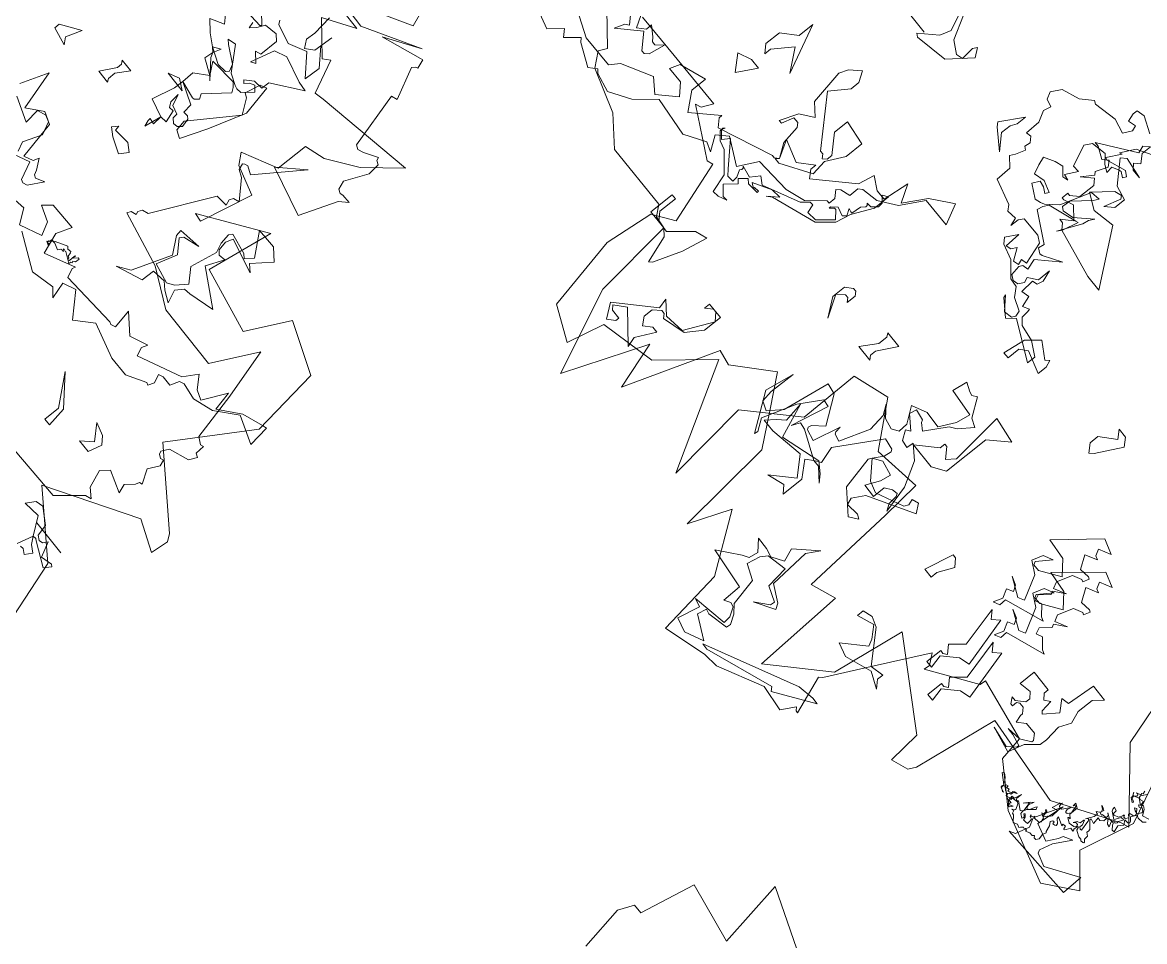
# Model space of a CAD drawing. Header units: metres. Extents: x -71 to 881, y -503 to 661.
# Drawn here: x 293.48 to 299.98, y -303.72 to -298.39 of the extents above; entities that cross this region are included whole.
import ezdxf

# ---------------------------------------------------------------- set-up
doc = ezdxf.new("R2010")
doc.units = ezdxf.units.M
doc.layers.add('ARBRE', color=100, linetype='Continuous', lineweight=13, true_color=0x00ff3f)

# ---------------------------------------------------------------- blocks, each defined once
blk = doc.blocks.new('WMF2', base_point=(0, 0.01))
at = {"color": 251, "lineweight": 0, "true_color": 0x636466}
for points in [[(212.07, -61.12), (204.08, -54.99), (204.77, -53.52), (202.84, -51.25), (195.1, -48.95), (190.12, -45.33), (178.29, -45.44), (176.89, -43.78), (174.7, -43.59), (173.01, -29.2), (166.39, -14.78), (160.89, -29.58), (158.19, -21.39), (152.68, -38.14), (149.95, -37.75), (143.85, -43.43), (139.57, -38.33), (135.29, -33.25), (133.39, -15.7), (130.63, -23.1), (123.64, -13.73), (121.99, -1.9), (114.39, -4.34), (111.72, -4.67), (103.98, -8.76), (99.27, -8.35), (97.95, -10.89), (97.46, -10.41), (97.02, -10.37), (99.54, -16.88), (99.06, -17.38), (95.41, -24.9), (90.83, -34.32), (89.42, -32.65), (89.51, -31.56), (81.64, -37.29), (81.55, -38.39), (70.38, -36.78), (69.61, -32.48), (62.22, -27.79), (49.27, -24.43), (44.16, -28.75), (49.49, -33.04), (47.38, -42.86), (52.22, -53.02)], [(8.81, -80.93), (12.69, -92.64), (23.58, -100.08), (8.83, -109.56), (3.27, -107.44), (3.01, -110.61), (3.9, -111.79), (16.57, -120.44), (8.22, -134.47), (9.81, -146.85), (18.98, -150.2), (22.71, -142.59), (34.39, -144.58), (32.65, -156.43), (43.16, -148.65), (41.63, -148.52), (39.67, -158.01), (44.92, -159.4), (46.44, -161.06), (40.43, -164.26), (40.42, -170.12), (36.91, -171.27), (31.95, -175.08), (27.13, -180.99), (44.83, -177.37), (46.41, -176.96), (49.12, -182.48), (50.2, -181.46), (55.69, -185.68), (50.55, -189.17), (54.41, -189.22)], [(100.3, -13.3), (97.37, -13.9), (96.16, -13.9), (102.61, -9.16), (103.21, -9.75), (114.9, -5.14), (116, -5.14), (100.3, -13.3), (100.3, -13.3)], [(122.03, -4.59), (121.2, -8.62), (122.72, -8.94), (116.58, -10.22), (116.74, -11.56), (117.68, -13), (118.53, -13.17), (119.53, -12.5), (119.62, -15.95), (127.05, -16.59), (123.52, -19.64), (122.5, -20.31), (122.25, -21.93), (124.05, -23.52), (121.84, -23.52), (120.32, -23.2), (118.31, -24.55), (119.17, -26.74), (115.88, -30.39), (117.14, -28.09), (116.53, -20.76), (113.49, -19.25), (112.89, -18.34), (116.25, -16.14), (114.07, -18.14), (114, -18.92), (116.7, -19.9), (117.23, -23.8), (120.73, -22.94), (121.42, -21.76), (121.9, -19.39), (119.14, -18.3), (118.02, -13.51), (116.67, -12.35), (115.65, -10.82), (115.72, -10.05), (119.34, -9.11), (120.19, -9.29), (120.53, -7.61), (116.29, -5.59), (119.5, -4.04), (122.03, -4.59), (122.03, -4.59)], [(192.69, -188.7), (207.51, -193.95), (205.44, -181.84), (216.23, -183.49), (218.11, -173.58), (219.76, -173.52), (220.92, -170.8), (219.49, -162.84)], [(204.55, -62.86), (196.2, -62.98), (185.71, -63.11), (186.56, -61.11), (187.58, -60.7), (178.92, -56.25), (177.9, -56.66), (174.32, -45.95), (177.81, -43.34), (178.67, -34.61), (175.87, -21.54), (169.72, -18.91), (168.26, -25.61), (158.55, -28.14), (151.66, -37.02), (141.23, -19.49), (142.97, -34.33), (135.13, -42.17), (135.3, -53.01), (129.01, -55.27), (122.91, -48.29), (114.53, -49.68), (113.77, -42.55), (112.45, -25.61), (108.09, -27.35), (107.21, -10.78), (98.49, -19.49), (96.74, -32.59), (81.64, -23.67), (81.04, -17.76), (78.09, -18.94), (77.45, -20.28), (75.41, -35.48), (59.11, -34.32), (48.77, -41.31), (47.36, -41.88), (58.37, -50.92), (61.87, -62.25)], [(30.97, -100.19), (21.09, -100.49), (17.67, -104.7), (16.66, -105.12), (18.28, -106.23), (19.48, -109.18), (18.41, -110.67), (14.49, -109.41), (15.1, -110.95), (13.93, -112.47), (13.73, -113.15), (13.23, -113.37), (14.72, -115.61), (13.76, -117.64), (14.16, -118.66), (14.68, -118.45), (15.39, -118.76), (15.6, -119.27), (14.94, -120.61), (11.56, -121.96), (10.97, -123.39), (11.67, -123.68), (11.74, -125.32), (12.27, -125.11), (13.58, -125.77), (15.6, -134.05), (18.21, -142.77), (22.11, -134.68), (33.61, -134.71), (40.51, -137.9), (50.45, -139.73), (50.16, -140.44), (49.24, -140.81), (49.44, -141.32), (49.15, -142.04), (48.13, -142.44), (43.19, -153.31), (41.06, -153.59), (41.43, -154.51), (41.13, -155.22), (40.11, -155.63), (43.05, -158.46), (44.35, -159.02), (44.76, -160.04), (44.45, -160.3), (43.92, -160.51), (42.49, -159.91), (37.1, -168.03), (40.97, -163.9), (32.15, -161.95), (29.82, -168.64), (28.52, -170), (30.14, -169.93), (30.65, -169.72), (31.37, -170.03), (31.94, -171.46), (30.17, -175.61), (30.45, -177.74), (31.15, -178.04), (31.35, -178.56), (33.6, -177.07), (34.61, -176.66), (35.32, -176.96), (38.04, -186.65), (37.02, -187.05), (39.7, -192.27), (39.35, -192.88), (38.94, -193.04), (39.56, -194.57), (39.97, -194.4), (46.81, -191.62), (41.05, -195.63), (50.47, -189.97), (56.38, -190.15), (44.99, -196.88), (45.76, -198.84)], [(95.41, -24.9), (93.1, -25.5), (93.1, -24.4), (91.88, -23.19), (94.81, -24.4), (99.43, -22.59), (101.87, -23.19), (98.33, -26.72), (98.94, -27.82), (100.65, -29.64), (103.57, -28.43), (103.57, -29.64), (101.87, -30.26), (100.05, -29.64), (95.41, -24.9), (95.41, -24.9)], [(57.77, -28.84), (58.63, -30.3), (56.93, -35.37), (57.37, -30.33), (54.22, -29.5), (53.25, -31.47), (53.04, -32.3), (51.55, -33.16), (53.17, -30.11), (53.78, -27.79), (53.47, -27.25), (51.12, -26.63), (45.81, -30.31), (45.66, -26.44), (59.37, -25.77), (58.42, -26.33), (57.77, -28.84), (57.77, -28.84)], [(49.76, -47.72), (50.3, -46.68), (50.19, -46.3), (49.75, -46.27), (49.22, -46.45), (49.02, -45.79), (48.86, -45.72), (48.68, -46.06), (48.07, -45.73), (47.44, -44.86), (46.32, -45.35)], [(46.23, -44.64), (46.6, -44.17), (47.56, -44.03), (48.1, -44.22), (48.58, -43.15), (48.01, -42.73), (47.85, -42.43), (48.07, -42.2), (48.76, -42.13), (48.17, -41.4), (48.71, -40.58), (48.32, -39.48), (48.7, -39.37), (49.37, -39.95), (49.47, -40.2), (49.63, -40.29), (49.94, -40.13), (49.49, -39.35), (50.01, -39.4), (50.51, -39.88), (50.54, -40.02), (50.86, -39.85), (50.83, -39.28), (51.31, -38.78), (51.84, -38.83), (51.55, -37.7), (51.59, -37.62), (52.39, -37.81), (52.44, -37.5), (51.18, -36.52), (51.08, -36.13), (51.12, -35.83), (50.51, -35.51), (50.45, -34.8), (50.07, -34.49), (50.03, -34.34), (50.2, -34.23), (50.61, -34.11), (50.82, -34.33), (51.37, -34.3), (52.2, -34.62), (52.47, -34.77), (52.63, -35.28), (52.87, -35.21), (52.86, -34.42), (52.76, -34.37), (52.7, -34.11), (53.34, -34.14), (53.62, -33.41), (53.77, -33.15), (53.9, -33.1), (53.97, -33.15), (54.13, -33.69), (54.66, -33.51), (54.57, -33.25), (56.09, -33.72), (56.03, -33.37), (55.31, -32.87), (55.2, -32.49), (55.39, -32.36), (55.77, -32.24), (55.88, -32.62), (56.15, -32.56), (56.36, -32.12), (55.85, -31.63), (55.46, -30.55), (55.3, -30.46), (55.43, -29.76), (55.24, -28.88), (55.5, -28.39), (55.87, -28.34), (56.16, -28.62), (56.42, -28.33), (56.99, -28.28), (57.65, -27.88), (57.72, -28.12), (58.03, -28.17), (58.25, -27.98), (58.41, -28.05), (58.73, -27.66), (58.86, -27.41), (59.43, -27.6), (60.1, -27.17), (61.07, -28.04), (61.37, -28.09), (61.58, -28.52), (61.97, -28.4), (61.62, -28.65), (61.49, -28.9), (62.03, -29.74), (62.37, -29.92), (63.43, -29.61), (63.34, -29.34), (63.61, -29.26), (63.52, -29), (62.86, -28.99), (63.01, -28.72), (62.94, -28.47), (62.26, -28.88), (62.57, -28.28), (62.89, -28.34), (63.48, -28.85), (64.34, -29.1), (64.6, -29.45), (65.11, -29.53), (65.65, -29.92), (65.93, -29.83), (66.02, -29.66), (65.89, -29.26), (65.11, -29.09), (65.26, -29.04), (66.15, -29.41), (66.02, -29.89), (67.84, -30.97), (67.51, -31.22), (66.81, -30.85), (66.26, -30.24), (65.89, -30.14), (65.56, -30.31), (65.43, -30.34), (65.4, -29.99), (64.88, -30.15), (64.76, -29.76), (64.15, -30.11), (64.22, -30.34), (64, -30.58), (63.48, -30.72), (64.02, -30.36), (64.06, -29.83), (64.32, -29.76), (64.47, -29.5), (64.37, -29.25), (64.12, -29.12), (63.68, -29.31), (63.59, -29.47), (63.68, -29.74), (63.15, -29.91), (62.91, -31.2), (62.89, -30.2), (62.83, -30.07), (62.59, -29.93), (62.37, -30.14), (60.91, -29.37), (60.7, -29.58), (60.56, -29.85), (60.92, -31.25), (60.95, -31.35), (61.49, -30.77), (61.62, -30.52), (60.95, -31.58), (60.73, -31.77), (60.58, -32.05), (60.79, -31.06), (60.63, -30.55), (60.45, -30.45), (60.1, -30.71), (59.75, -31.73), (59.62, -31.98), (59.42, -31.56), (60.41, -30.31), (60.57, -29.63), (60.56, -29.41), (60.48, -29.15), (59.78, -28.78), (59.61, -29.12), (59.81, -29.35), (60.09, -29.48), (59.99, -29.66), (59.52, -29.31), (59.36, -28.78), (58.88, -28.85), (58.48, -28.96), (58.53, -29.53), (58.63, -29.93), (59.11, -30.07), (59.2, -30.34), (58.98, -30.11), (58.66, -30.69), (58.5, -30.4), (57.42, -30.59), (57.23, -30.94), (57.5, -31.63), (57.97, -31.77), (58.34, -31.96), (58.03, -32.11), (58.06, -32.48), (58.09, -32.59), (58.37, -32.72), (58.26, -32.91), (58, -32.77), (57.77, -31.77), (57.68, -31.73), (57.33, -32.4), (57.28, -32.27), (56.9, -32.97), (56.98, -34.3), (57.97, -33.85), (57.74, -35.15), (57.85, -35.31), (57.61, -35.42), (57.47, -35.67), (57.52, -35.37), (57.39, -34.96), (57.14, -34.83), (56.74, -34.96), (56.01, -36.34), (56.16, -35.64), (56.04, -35.25), (55.87, -35.15), (55.61, -35.22), (55.28, -35.83), (55.72, -37.28), (56, -36.77), (56.07, -37.45), (55.3, -37.06), (55.27, -35.48), (54.61, -35.03), (54.96, -35), (55.02, -34.9), (54.16, -34.45), (53.24, -34.74), (53.05, -35.07), (52.92, -35.12), (53.11, -35.44), (53.43, -35.41), (53.84, -35.06), (53.53, -35.66), (53.04, -35.95), (52.98, -36.7), (52.93, -36.78), (52.55, -36.04), (52.54, -35.47), (52.19, -35.28), (51.91, -35.35), (52.44, -37.08), (52.39, -37.16), (52.45, -37.28), (52.71, -37.43), (52.87, -37.29), (53.01, -37.03), (52.38, -38.45), (52.36, -39.1), (52.67, -39.15), (52.85, -39.25), (52.39, -39.66), (52.26, -39.92), (52.49, -40.27), (53.02, -40.55), (52.98, -40.64), (52.41, -40.45), (52.16, -40.32), (52.31, -39.62), (51.9, -39.53), (51.76, -39.57), (51.81, -39.69), (51.02, -39.94), (51.02, -40.16), (51.11, -40.42), (51.46, -40.59), (50.47, -40.19), (49.85, -40.29), (49.72, -40.33), (49.57, -40.61), (49.49, -40.55), (49.46, -40.43), (49.28, -40.54), (49.15, -40.81), (49.22, -41.05), (48.9, -41.88), (48.95, -42.01), (49.46, -41.85), (49.82, -40.94), (49.95, -40.7), (51.24, -41.37), (51.43, -41.67), (51.53, -42.07), (50.86, -41.92), (50.77, -41.24), (50.48, -41.18), (49.74, -41.56), (49.46, -42.27), (49.5, -42.42), (49.41, -42.59), (49.24, -42.27), (48.89, -42.32), (48.63, -42.83), (49.09, -43.19), (49.12, -43.32), (49.21, -43.37), (48.38, -43.7), (48.25, -43.95), (48.36, -44.36), (48.89, -44.41), (49.31, -44.64), (48.96, -44.87), (48.46, -44.41), (48.27, -44.32), (47.88, -45.08), (47.97, -45.33), (48.55, -45.65), (48.68, -45.4), (48.96, -45.31), (49.3, -45.49), (49.06, -45.7), (50.1, -46.26), (50.9, -45.79), (50.93, -45.72), (50.82, -45.31), (50.42, -45.22), (50.17, -45.09), (50.28, -44.9), (51.03, -45.31), (51.03, -45.54), (51.44, -46.19), (51.18, -45.85), (51.02, -45.76), (50.63, -46.1), (50.58, -46.17), (50.67, -46.44), (50.83, -46.52), (51.09, -46.45), (50.35, -46.83), (50.42, -47.09), (50.26, -47.21), (50.42, -47.72)], [(169.87, -28.84), (169.25, -28.23), (167.56, -28.23), (167.56, -27.6), (168.66, -26.5), (170.48, -28.84), (164.64, -34.67), (165.12, -36.39), (162.8, -34.67), (159.28, -35.28), (156.97, -40.52), (158.19, -41.62), (158.8, -41.62), (159.88, -40.52), (159.88, -41.62), (156.97, -41.62), (156.97, -38.21), (158.8, -35.28), (162.8, -34.07), (163.41, -34.67), (164.03, -34.67), (165.12, -33.45), (165.12, -31.75), (164.03, -30.53), (162.8, -31.75), (161.71, -31.75), (163.41, -28.23), (162.8, -26.5), (168.04, -30.53), (169.87, -28.84), (169.87, -28.84)], [(85.82, -32.33), (85.2, -32.33), (84.59, -32.83), (85.82, -34.04), (83.99, -36.36), (85.82, -43.43), (84.59, -42.2), (83.5, -43.43), (81.06, -34.64), (82.88, -34.04), (85.2, -31.73), (84.59, -29.42), (85.82, -29.42), (85.82, -32.33), (85.82, -32.33)], [(127.86, -39.54), (126.03, -38.33), (124.94, -37.24), (127.24, -38.94), (128.46, -38.94), (129.55, -37.85), (127.24, -35.41), (127.24, -31.39), (128.46, -32.48), (131.38, -31.39), (127.86, -34.91), (130.76, -37.85), (136.62, -36.62), (138.93, -36.62), (137.71, -38.33), (136.62, -39.54), (137.23, -43.08), (134.79, -37.24), (127.86, -39.54), (127.86, -39.54)], [(70.82, -34.21), (69.59, -35.56), (69.59, -35.99), (71.7, -36.34), (72.94, -36.34), (70.38, -36.78), (68.72, -38.1), (68.72, -38.45), (69.59, -39.32), (71.7, -39.32), (72.94, -38.1), (73.38, -39.32), (73.38, -39.76), (74.16, -40.55), (75.04, -40.55), (75.48, -40.2), (75.48, -39.32), (75.92, -39.32), (76.72, -40.2), (75.92, -40.2), (74.6, -41.44), (74.6, -42.32), (75.48, -43.11), (77.6, -42.67), (77.6, -45.66), (73.81, -45.66), (73.81, -44.79), (72.94, -44), (72.05, -44.79), (71.7, -42.67), (71.26, -42.32), (69.59, -44.79), (71.26, -46.54), (69.94, -46.89), (69.59, -52), (66.59, -52), (67.83, -50.32), (67.83, -47.34), (67.04, -45.22), (67.83, -43.11), (67.48, -40.2), (67.48, -38.89), (69.16, -36.78), (69.94, -33.86), (74.6, -34.65), (70.82, -34.21), (70.82, -34.21)], [(90.23, -35.66), (89.63, -35.66), (89.02, -36.14), (90.23, -37.37), (88.4, -39.67), (90.23, -46.74), (89.02, -45.52), (87.92, -46.74), (85.48, -37.97), (87.31, -37.37), (89.63, -35.05), (89.02, -32.72), (90.23, -32.72), (90.23, -35.66), (90.23, -35.66)], [(120.42, -66.45), (119.65, -67.04), (117.45, -64.06), (115.93, -63.49), (117.61, -61.04), (118.69, -60.22), (120.94, -56.22), (122.15, -57.02), (122.44, -57.42), (124.35, -57.69), (124.6, -56.41), (122.13, -54.73), (122.91, -54.15), (121.8, -52.67), (120.44, -52.47), (120.32, -53.77), (117.85, -52.09), (115.45, -48.04), (114.13, -43.19), (114.93, -44.29), (115.11, -45.98), (115.4, -46.38), (116.35, -46.16), (117.52, -45.28), (117.5, -42.97), (119.86, -43.05), (118.8, -45.54), (118.53, -47.44), (121.17, -47.9), (122.64, -46.8), (121.69, -48.6), (121.49, -49.97), (121.78, -50.35), (123.77, -50.57), (128.28, -42.59), (127.38, -39.75), (128.46, -38.94), (133.52, -40.99), (134.82, -41.11), (135.39, -39.6), (134.06, -46.44), (135.36, -46.55), (137.61, -42.55), (139.52, -36.52), (138.12, -34.62), (138.22, -33.95), (142.72, -39.97), (141.89, -45.21), (141.95, -40.55), (141.61, -38.48), (139.96, -37.89), (138.27, -40.36), (137.04, -48.82), (135.07, -48.6), (131.68, -44.07), (133.27, -42.27), (133.42, -41.67), (133.14, -41.28), (131.16, -40.93), (130.09, -45.87), (129.9, -44.79), (129.67, -44.48), (128.38, -44.23), (126.63, -49.66), (127.08, -52.73), (128.25, -54.29), (126.47, -52.71), (124.5, -52.36), (123.39, -53.17), (123.49, -54.92), (125.42, -57.49), (122.86, -58.8), (119.88, -58.72), (118.5, -61.58), (118.12, -64.16), (123.08, -64.47), (122.69, -67.2), (121.11, -66.56), (120.42, -66.45), (120.42, -66.45)], [(122.64, -46.8), (119.8, -44.2), (117.78, -43.62), (113.05, -45.94), (112.69, -46.71), (113.05, -47.75), (111.9, -48.16), (110.76, -46.76), (118.41, -42.1), (119.56, -39.88), (119.15, -38.74), (116.82, -39.05), (116.04, -38.68), (117.45, -37.54), (121.56, -40.46), (122.95, -46.17), (122.64, -46.8), (122.64, -46.8)], [(174.7, -43.59), (178.13, -43.59), (178.13, -48.16), (177.26, -48.16), (177.26, -44.83), (176.02, -43.59), (173.91, -43.59), (170.9, -47.37), (168.8, -48.16), (169.68, -43.59), (171.36, -38.49), (171.81, -38.05), (173.47, -42.7), (174.7, -43.59), (174.7, -43.59)], [(99.65, -46.23), (100.87, -43.31), (100.87, -42.08), (102.57, -42.08), (101.47, -47.33), (100.87, -47.33), (99.65, -46.23), (99.65, -46.23)], [(82.59, -63.67), (82.02, -62.61), (81.29, -62.4), (83.29, -61.31), (81.8, -59.17), (80.03, -59.45), (79.63, -59.31), (79.98, -58.16), (80.39, -58.29), (81.86, -57.49), (82.69, -54.71), (82.12, -53.66), (80.09, -54.82), (81.89, -53.24), (81.61, -52.7), (82.93, -50.96), (82.44, -49.93), (81.38, -50.49), (79.67, -49.09), (78.94, -48.87), (85.72, -46.19), (85.64, -44.92), (86.71, -44.35), (86.21, -45.98), (87.01, -47.47), (85.95, -48.04), (86.55, -49.02), (88.1, -49.47), (84.71, -48.03), (83.64, -48.6), (85.9, -52.66), (88.14, -53.77), (87.55, -55.72), (85.96, -56.58), (87.61, -54.06), (87.34, -53.53), (86.07, -53.59), (82.77, -55.98), (85.1, -58.01), (88.93, -58.28), (83.26, -65.56), (80.58, -64.76), (82.59, -63.67), (82.59, -63.67)], [(87.01, -67), (86.45, -65.93), (85.72, -65.71), (87.73, -64.61), (86.24, -62.48), (84.47, -62.76), (84.07, -62.63), (84.4, -61.49), (84.81, -61.62), (86.3, -60.82), (87.13, -58.03), (86.56, -56.98), (84.52, -58.13), (86.33, -56.54), (86.04, -56.01), (87.37, -54.28), (86.87, -53.24), (85.82, -53.82), (84.11, -52.42), (83.35, -52.19), (90.12, -49.5), (90.07, -48.23), (91.12, -47.66), (90.64, -49.3), (91.42, -50.77), (90.37, -51.37), (90.96, -52.33), (92.52, -52.8), (89.13, -51.34), (88.07, -51.91), (90.31, -55.97), (92.58, -57.08), (91.99, -59.05), (90.39, -59.91), (92.05, -57.37), (91.75, -56.85), (90.49, -56.9), (87.19, -59.31), (89.51, -61.33), (93.35, -61.59), (87.7, -68.89), (85.01, -68.09), (87.01, -67), (87.01, -67)], [(207.37, -66.7), (203.77, -60.91), (202.56, -62.13), (202.58, -63.23), (200.85, -62.15), (200.24, -61.55), (199.64, -61.56), (198.56, -62.79), (199.01, -59.87), (199.61, -59.26), (200.21, -59.24), (202.55, -61.52), (206.05, -57.94), (205.47, -59.78), (204.85, -60.28), (206.1, -61.48)], [(213.57, -55.55), (207.7, -53.3), (201.85, -53.37), (200.78, -55.09), (195.57, -58.07), (193.11, -56.39), (190.24, -59.36), (192.08, -61.04), (195, -61.01), (194.41, -62.83), (189.81, -64.59), (189.77, -61.68), (187.3, -58.79), (183.33, -62.96), (183.33, -62.37), (182.1, -61.15), (172.77, -65.4), (172.29, -65.4), (171.68, -66.02), (173.43, -68.94), (169.39, -67.77), (166.98, -70.11), (166.96, -69.01), (165.85, -67.81), (160.08, -73.71), (159.5, -76.65), (157.18, -75.46), (155.35, -75.48), (154.92, -80.22), (153.06, -77.33), (150.8, -81.38), (147.91, -83.85), (147.29, -84.34), (145.55, -80.94), (150.8, -80.88), (153.05, -76.72), (155.95, -74.38), (158.86, -73.73), (159.47, -73.11), (159.44, -71.4), (161.14, -70.78), (161.73, -70.16), (160.64, -69.08), (160.62, -67.87), (161.11, -67.86), (163.5, -64.91), (166.9, -63.65), (173.36, -63.08), (175.14, -59.53), (179.8, -61.8), (181.48, -60.07), (179.75, -57.65), (181.46, -58.23), (184.95, -55.88), (192.02, -56.41), (194.9, -52.85), (198.42, -50.48), (201.82, -51.06), (202.43, -51.55), (203.66, -50.42), (207.69, -52.09), (208.3, -52.68), (210.1, -50.35), (211.21, -51.44), (213, -49.09), (219.97, -50.84)], [(113.17, -63.62), (113.17, -55.18), (115.36, -53.65), (120.07, -53.65), (116.91, -56.82), (116.91, -57.81), (116.37, -57.81), (114.82, -56.28), (113.72, -57.81), (114.82, -67.35), (110.12, -66.81), (113.17, -63.62), (113.17, -63.62)], [(156.89, -69.51), (157.43, -66.75), (159.56, -64.03), (167.3, -61.05), (168.14, -60.32), (166.54, -62.02), (168.32, -61.8), (171.36, -59.94), (170.42, -59.42), (170.47, -59.72), (169.59, -59.84), (169.56, -59.52), (171.59, -59.29), (172.31, -59.83), (173.34, -58.5), (172.64, -57.96), (174.22, -55.94), (172.57, -54.64), (171.71, -54.74), (173.12, -54.01), (174.29, -53.87), (175.3, -57.08), (178.61, -59.71), (180.18, -60.09), (181.49, -61.11), (181.56, -61.74), (181.3, -62.07), (181.53, -61.43), (180.22, -60.39), (179.42, -61.68), (175.68, -58.22), (174.72, -57.4), (173.53, -57.53), (173.65, -58.47), (174.34, -59.58), (174.13, -59.93), (174.18, -60.23), (174.45, -60.45), (172.34, -60.13), (171.33, -61.75), (169.98, -60.98), (163.78, -64.16), (162.73, -65.48), (162.11, -65.55), (161.63, -64.1), (159.84, -64.31), (157.76, -66.95), (159.09, -68.05), (159.4, -68.02), (159.94, -67.33), (159.98, -67.64), (159.15, -68.6), (157.6, -68.22), (157.12, -68.85), (157.81, -69.96), (157.22, -69.78), (156.92, -69.81), (156.81, -71.58), (156.27, -72.27), (156.3, -72.59), (156.65, -72.85), (155.79, -72.95), (154.94, -73.93), (155.05, -74.81), (156.1, -75.62), (155.22, -76.3), (155.18, -73.27), (156.89, -69.51), (156.89, -69.51)], [(147.98, -61.05), (146.87, -62.15), (146.26, -62.15), (145.66, -61.53), (145.66, -59.83), (146.26, -60.44), (146.87, -60.44), (147.98, -59.23), (145.66, -55.68), (147.98, -58.61), (147.98, -61.05), (147.98, -61.05)], [(136.37, -58.45), (136.37, -57.37), (135.76, -56.76), (138.68, -56.76), (136.98, -59.69), (136.98, -61.39), (137.47, -62), (134.54, -62), (136.37, -58.45), (136.37, -58.45)], [(171.68, -66.02), (173.31, -68.24), (173.88, -71.59), (174.47, -72.18), (175.5, -72.18), (176.09, -69.97), (176.66, -69.97), (175.5, -73.22), (173.31, -74.97), (175.5, -76.59), (176.66, -82.74), (176.09, -84.36), (174.47, -86.09), (173.31, -84.36), (173.31, -82.74), (175.5, -79.36), (168.32, -72.18), (167.74, -72.18), (167.15, -71.59), (166.58, -72.18), (166.58, -73.22), (169.36, -76), (169.36, -78.78), (164.96, -78.33), (164.96, -74.97), (166.58, -71.59), (166.11, -68.82), (171.09, -65.45), (172.15, -65.45), (171.68, -66.02), (171.68, -66.02)], [(187.57, -69.19), (189.89, -71.62), (187.57, -72.72), (185.74, -72.72), (187.57, -69.19), (187.57, -69.19)], [(122.21, -79.14), (120.38, -81.45), (117.46, -79.74), (116.86, -80.36), (116.37, -79.14), (116.37, -77.44), (120.38, -78.53), (121.59, -77.44), (121.59, -75.13), (122.69, -75.13), (122.21, -79.14), (122.21, -79.14)], [(184.65, -79.77), (186.95, -76.25), (186.95, -75.04), (188.18, -76.25), (188.18, -79.17), (185.74, -81.48), (185.74, -84.42), (181.72, -76.25), (184.65, -79.77), (184.65, -79.77)], [(136.15, -117.21), (139.1, -118.34), (140.49, -117.9), (140.5, -117.08), (140.06, -115.71), (138.68, -116.15), (138.33, -115.23), (139.13, -113.66), (141.69, -114.16), (145.74, -113.14), (146.33, -113.43), (148.12, -111.55), (151.13, -110.32), (152.08, -108.49), (151.44, -107.36), (150.04, -107.03), (150.34, -105.65), (149.29, -103.85), (149.18, -101.08), (148.29, -101.35), (147.47, -100.54), (147.61, -99.46), (147.03, -99.16), (147.51, -97.44), (147.99, -96.52), (146.26, -95.22), (146.17, -92.39), (141.64, -91.28), (140.84, -90.46), (139.13, -90.72), (138.69, -89.34), (138.63, -90.88), (138.17, -91.79), (134.57, -91.91), (133.35, -91.28), (132.09, -87.5), (133.07, -87.18), (132.73, -86.26), (133.71, -85.95), (135.09, -87.89), (135.6, -86.91), (136.47, -86.63), (136.66, -89.45), (137.77, -87.31), (136.97, -86.47), (134.21, -85.79), (131.7, -83.77), (130.11, -83.69), (128.85, -82.3), (126.54, -81.5), (126.24, -80.52), (126.57, -79.87), (128, -79.47), (130.14, -81.38), (129.97, -80.9), (127.04, -78.97), (125.91, -80.36), (118.92, -77.16), (118.88, -78.69), (121.4, -80.01), (124.34, -80.36), (125.43, -81.26), (125.58, -82.58), (125.74, -83.07), (126.83, -82.4), (127.49, -84.3), (128.86, -83.86), (129.13, -86.37), (128.24, -86.66), (128, -87.76), (128.66, -89.67), (128.66, -87.28), (130.11, -86.07), (129.76, -85.15), (130.27, -84.17), (131.22, -83.92), (132.14, -84.39), (132.47, -86.12), (132.16, -86.71), (131.17, -87.01), (131.77, -88.88), (128.43, -92.34), (131.45, -90.3), (131.93, -90.21), (132.84, -90.68), (132.69, -91.75), (138.01, -94.49), (137.8, -95.54), (137.29, -96.51), (132.41, -98.35), (132.02, -98.48), (132.65, -95.66), (133.11, -94.75), (131.35, -98.96), (131.2, -100.04), (130.7, -101), (133.23, -98.36), (135.1, -97.76), (135.74, -98.1), (135.68, -99.63), (133.33, -102.77), (132.87, -103.68), (134.56, -103.4), (136.24, -97.94), (137.95, -96.02), (138.58, -95.62), (139.55, -95.29), (142.04, -96.56), (141.41, -97.82), (140.33, -97.67), (139.33, -97.16), (139.01, -97.82), (141.07, -98.46), (142.94, -97.86), (143.7, -99.41), (144.2, -100.81), (142.43, -101.88), (141.01, -102.38), (139.61, -101.25), (138.63, -101.56), (139.77, -101.73), (138.66, -103.88), (139.89, -103.76), (141.57, -107.36), (140.9, -108.66), (138.27, -109.27), (136.88, -108.14), (135.58, -107.47), (135.77, -108.71), (134.62, -109.36), (134.22, -109.47), (133.26, -108.98), (132.92, -109.62), (133.89, -110.13), (137.3, -108.77), (137.63, -108.93), (136.36, -111.4), (136.84, -111.24), (135.54, -113.78), (131.42, -116.34)], [(97.72, -81.01), (100.04, -76.4), (100.64, -75.79), (101.87, -77), (101.87, -78.71), (99.41, -81.01), (100.64, -82.24), (98.93, -82.24), (97.72, -81.01), (97.72, -81.01)], [(18.5, -90.74), (17.84, -93.61), (20.02, -96.45), (22.98, -96.02), (22.05, -97.63), (20.72, -98), (17.93, -96.37), (17.41, -94.37), (16.65, -93.94), (15.97, -94.11), (15.49, -94.96), (14.21, -92.52), (12.21, -93.06), (11.86, -92.86), (12.6, -91.6), (16.89, -93.51), (17.23, -93.72), (17.84, -93.61), (16.91, -92.52), (15.64, -91.79), (16.37, -90.52), (17.22, -91.02), (17.83, -90.91)], [(132.71, -95.54), (133.58, -96.42), (134.37, -96.42), (132.71, -98.1), (134.81, -99.76), (136.47, -98.97), (136.93, -98.97), (136.93, -100.2), (136.47, -100.2), (135.25, -101.44), (135.25, -104.42), (136.12, -105.31), (137.8, -103.54), (136.47, -105.66), (136.93, -106.1), (136.12, -108.22), (136.93, -109.09), (137.8, -108.22), (139.92, -109.09), (140.71, -109.09), (134.81, -113.75), (135.25, -114.99), (134.37, -115.87), (134.37, -114.12), (133.14, -112.88), (134.02, -111.98), (133.14, -111.2), (131.46, -111.2), (135.25, -111.63), (136.12, -110.76), (132.71, -107.41), (130.14, -106.98), (130.14, -104.87), (131.46, -103.54), (130.59, -106.54), (131.03, -106.98), (132.27, -106.54), (134.81, -103.19), (131.92, -101.88), (128.03, -102.76), (120.98, -94.11), (123.89, -94.11), (132.71, -95.54), (132.71, -95.54)], [(12.72, -95.5), (19.16, -95.5), (12.72, -95.5), (12.72, -95.5)], [(151.83, -99.7), (151.83, -97.88), (149.53, -95.56), (153.05, -97.88), (153.66, -98.49), (151.35, -102.62), (151.35, -100.8), (151.83, -99.7), (151.83, -99.7)], [(173.74, -97.12), (171.08, -99.94), (170.47, -101.94), (172.73, -106.71), (173.49, -107.11), (174.53, -106.76), (174.92, -107.91), (173.5, -109.02), (168.96, -101.3), (166.77, -100.11), (165.62, -100.49), (165.9, -102.84), (165.52, -103.6), (164.39, -102.19), (167.39, -98.11), (173.12, -96.81), (173.74, -97.12), (173.74, -97.12)], [(173.09, -98.24), (179.55, -98.24), (173.09, -98.24), (173.09, -98.24)], [(31.94, -110.31), (36.07, -115.05), (31.32, -110.9), (30.71, -107.38), (31.94, -107.38), (31.94, -110.31), (31.94, -110.31)], [(23.77, -111.52), (26.08, -113.84), (23.77, -113.24), (22.56, -112.13), (23.16, -109.69), (25.47, -109.69), (23.77, -111.52), (23.77, -111.52)], [(78.59, -139.25), (76.91, -144.21), (74.85, -137.35), (72.31, -139.57), (70.12, -138.82), (68.65, -132.15), (67.1, -132.91), (66.75, -133.95), (65.48, -132.37), (65.1, -131.6), (64.53, -131.41), (63.1, -132.21), (64.5, -129.59), (65.26, -129.22), (65.84, -129.4), (67.29, -132.34), (71.77, -130.12)], [(69.87, -131.93), (70.65, -133.46), (69.51, -136.82), (70.57, -138.98), (71.73, -139.36), (73.23, -138.72), (72.87, -136.03), (77.25, -137.51)], [(67.74, -125.68), (61.86, -126.76), (60.09, -124.38), (56.38, -126.21), (57.56, -128.41), (60.34, -129.35), (59.17, -130.88), (54.25, -131.01), (55.18, -128.25), (53.81, -124.69), (48.67, -127.32), (48.87, -126.75), (48.11, -125.21), (37.91, -126.12), (37.44, -125.97), (36.67, -126.35), (37.35, -129.67), (33.92, -127.23), (30.88, -128.65), (31.23, -127.59), (30.59, -126.09), (23.17, -129.77), (21.67, -132.34), (19.86, -130.44), (18.12, -129.86), (16.15, -134.19), (15.36, -130.85), (11.87, -133.9), (8.32, -135.28), (7.59, -135.54), (7.07, -131.77), (12.02, -133.45), (15.55, -130.27), (19.06, -129.03), (22.02, -129.38), (22.79, -129), (23.33, -127.38), (25.15, -127.33), (25.92, -126.95), (25.23, -125.56), (25.63, -124.43), (26.08, -124.57), (29.34, -122.59), (32.94, -122.53), (39.22, -124.13), (42.07, -121.37), (45.72, -125.04), (47.88, -123.97), (47.05, -121.13), (48.46, -122.25), (52.55, -121.18), (59.04, -124.03)], [(54.16, -127.33), (52.25, -128.51), (51.85, -128.21), (51.22, -128.34), (51.11, -128.15), (50.9, -127.48), (50.6, -127.43), (50.52, -127.17), (50.44, -127.11), (50.17, -127.21), (50.23, -128.35), (50.16, -128.51), (50.16, -128.08), (50.07, -128.03), (49.62, -128.66), (49.33, -128.62), (49.38, -127.89), (49.74, -127.62), (49.57, -127.32), (49.82, -127.23), (49.84, -126.81), (51.76, -127.71), (51.74, -127.58), (52.22, -127.74), (52.33, -127.68), (51.98, -127.29), (52.17, -127.38), (52.57, -127.26), (52.83, -126.75), (53.96, -127.11), (54.74, -127.1), (54.8, -126.57), (54.93, -126.53), (54.96, -126.46), (54.93, -126.32), (54.74, -126.22), (54.51, -126.31), (54.41, -126.05), (55.06, -126.28), (54.16, -127.33), (54.16, -127.33)], [(28.56, -153.92), (30.94, -150.53), (29.67, -149.64), (35.82, -150.93), (36.23, -149.61), (35.92, -147.95), (35.22, -147.45), (34.02, -147.66), (35.31, -144.47), (28.78, -140.9), (33.22, -139.51), (34.42, -139.31), (35.29, -137.92), (34.3, -135.76), (36.32, -136.63), (37.59, -137.52), (39.98, -137.11), (40.07, -134.73), (44.54, -132.73), (42.46, -134.33), (40.08, -141.29), (42.26, -143.89), (42.45, -144.97), (38.49, -145.64), (41.28, -144.68), (41.66, -143.99), (39.59, -141.99), (40.67, -138.22), (37.1, -137.61), (35.99, -138.41), (34.61, -140.39), (36.71, -142.49), (35.82, -147.35), (36.59, -148.94), (36.91, -150.74), (36.53, -151.43), (32.84, -150.83), (32.14, -150.33), (31.15, -151.75), (34.23, -155.28), (30.66, -155.41), (28.56, -153.92), (28.56, -153.92)], [(59.05, -144.81), (61.87, -145.83), (63.32, -146.72), (62.67, -147.76), (62.48, -146.91), (59.55, -147.25), (58.09, -146.36), (59.05, -144.81), (59.05, -144.81)], [(82.25, -150.59), (79.04, -152.94), (79.92, -150.11), (79.04, -149.13), (82.25, -149.63), (82.25, -150.59), (82.25, -150.59)], [(59.93, -151.15), (60.32, -152.23), (60.38, -152.67), (59.29, -152.55), (59.49, -154.26), (58.26, -154.43), (58.99, -156.48), (59.78, -156.36), (60.39, -157.12), (60.6, -158.84), (59.69, -157), (58.12, -156.61), (58.04, -155.76), (57.3, -155.21), (56.47, -155.37), (55.94, -156.07), (56.34, -157.53), (56.79, -157.86), (57.66, -157.75), (57.9, -159.41), (61.78, -160.83), (58.66, -160.38), (58.28, -160.48), (57.75, -161.18), (58.26, -161.95), (55.2, -166.06), (55.75, -166.8), (56.5, -167.36), (60.96, -166.95), (61.31, -166.89), (59.77, -164.96), (59.07, -164.44), (62, -167.02), (62.51, -167.79), (63.26, -168.35), (60.34, -167.25), (58.66, -167.5), (58.28, -168), (58.89, -169.15), (61.9, -170.7), (62.6, -171.21), (61.18, -171.65), (57.84, -168.06), (55.81, -167.24), (55.17, -167.15), (54.29, -167.27), (52.87, -169.18), (53.82, -169.88), (54.6, -169.37), (55.15, -168.63), (55.66, -169.01), (54.32, -170.26), (52.66, -170.5), (52.66, -171.97), (47.81, -175.9), (49.56, -176.04), (54.15, -177.07), (56.26, -176.06), (57.34, -171.75), (56.54, -172.31), (58.19, -173.55), (57.21, -173.91), (57.26, -177.31), (58.26, -178.06), (60.53, -177.56), (61.17, -176.18), (61.91, -175.17), (62.25, -176.19)], [(64.22, -176.58), (61.08, -176.8), (60.89, -177.07), (62.8, -178.48)], [(66.98, -174.25), (64.97, -172.31), (67.26, -170.98), (65.32, -169.52), (63.26, -168.35), (62.04, -169.25), (62.51, -167.79), (62.6, -166.17), (59.77, -164.96), (61.9, -163.05), (61.78, -160.83), (61.83, -159.09), (62.73, -154.97), (59.49, -154.26), (59.93, -151.15), (59.93, -151.15)], [(70.48, -153.72), (70.48, -154.59), (70.98, -155.09), (68.65, -155.09), (70, -152.75), (70, -151.4), (69.61, -150.88), (71.95, -150.88), (70.48, -153.72), (70.48, -153.72)], [(56.45, -156.83), (51.18, -165.09), (52.99, -167.49), (53.79, -167.78), (53.24, -170.6), (52.14, -171.11), (51.01, -165.85), (52.98, -159.15), (54.67, -154.45), (56.12, -154.97), (56.45, -156.83), (56.45, -156.83)], [(62.6, -160.74), (60.66, -159.76), (64.44, -159.76), (62.6, -160.74), (62.6, -160.74)], [(52.76, -180.21), (55.75, -178.63), (59.24, -179.37), (59.71, -180)], [(54.82, -186.75), (54.35, -183.2), (54.41, -181.49), (53.37, -180.24), (52.1, -181.39), (51.95, -184.94), (52.04, -182.63), (49.22, -180.06), (49.34, -177.15), (52.76, -180.21), (52.76, -180.21)]]:
    blk.add_lwpolyline(points, dxfattribs=at)

msp = doc.modelspace()

# ---------------------------------------------------------------- block references
at = {"layer": 'ARBRE', "color": 251, "lineweight": 5, "true_color": 0x636466, "xscale": 0.03451886634015593, "yscale": 0.03451886634015593, "zscale": 0.03451886634015593, "rotation": 128.5771086415459}
for p in [(291.4017, -303.8641), (299.7806, -305.234), (297.0755, -313.1723)]:
    msp.add_blockref('WMF2', p, dxfattribs=at)

doc.saveas('drawing.dxf')
